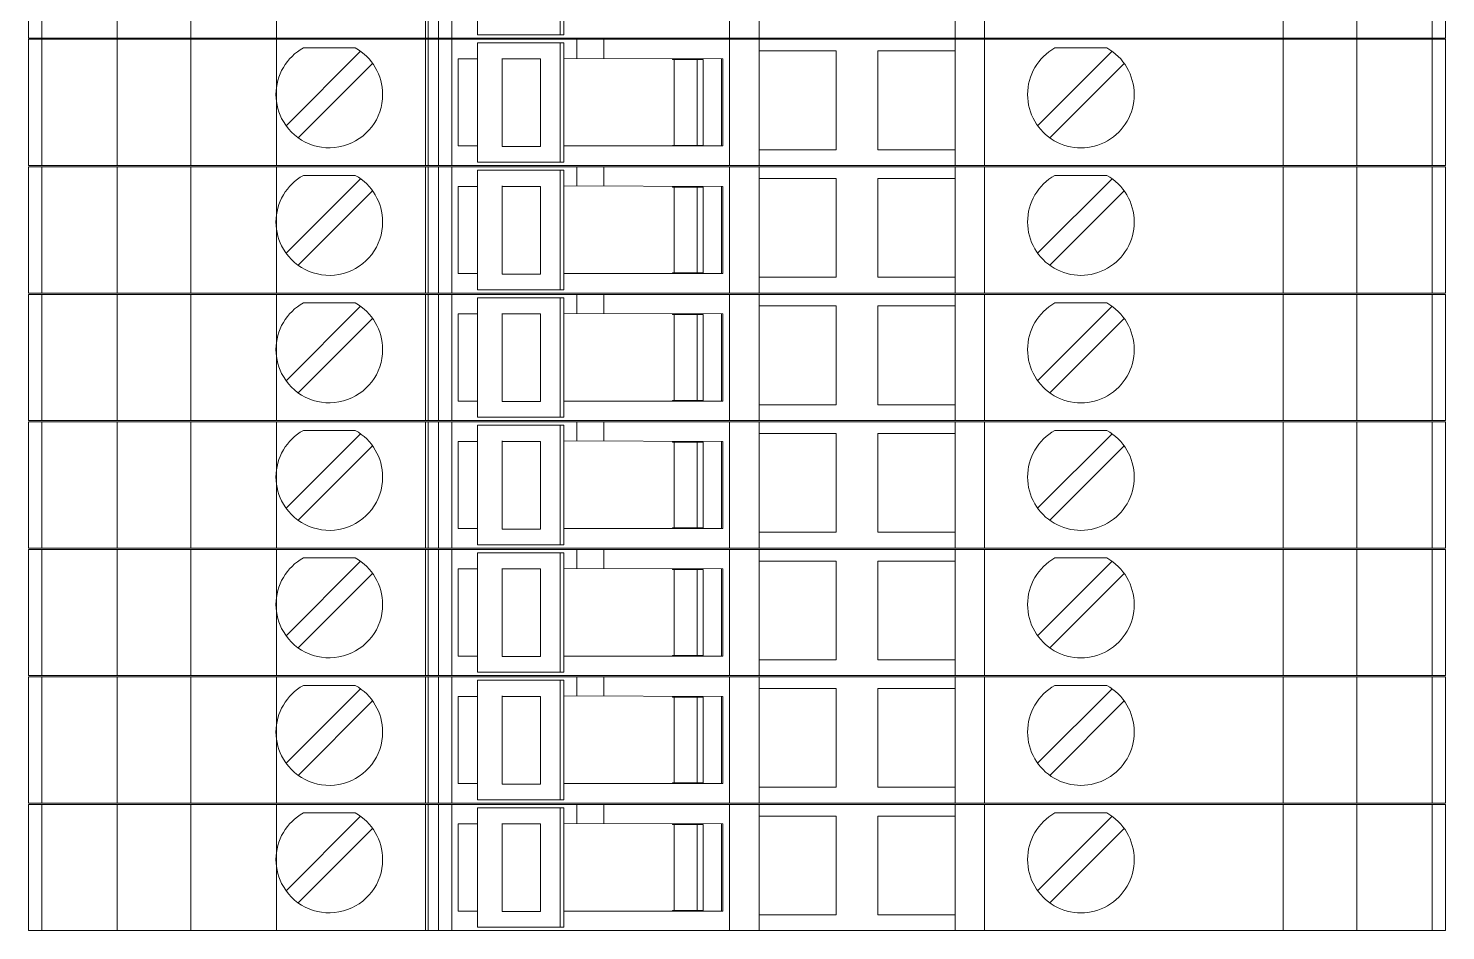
# Model space of a CAD drawing. Header units: millimetres. Extents: x 4962 to 7449, y 754 to 2938.
# Drawn here: x 6426.6 to 6484.4, y 1772.4 to 1809.2 of the extents above; entities that cross this region are included whole.
import ezdxf

# ---------------------------------------------------------------- set-up
doc = ezdxf.new("R2010")
doc.units = ezdxf.units.MM
doc.layers.add('000-PI-Oprema', color=30, linetype='Continuous', lineweight=5)

msp = doc.modelspace()

# ---------------------------------------------------------------- linework, layer by layer
at = {"layer": '000-PI-Oprema', "color": 0, "linetype": 'ByBlock', "lineweight": 0}
for p, q in [((6426.571, 1808.787), (6426.571, 1813.937)), ((6427.119, 1813.937), (6427.119, 1808.787)), ((6430.196, 1808.787), (6430.196, 1813.937)), ((6433.196, 1808.787), (6433.196, 1813.937)), ((6436.696, 1808.787), (6436.696, 1813.937)), ((6442.771, 1808.787), (6442.771, 1813.937)), ((6442.871, 1813.937), (6442.871, 1808.787)), ((6443.299, 1813.937), (6443.299, 1808.787)), ((6443.841, 1808.787), (6443.841, 1813.937)), ((6444.884, 1808.927), (6444.884, 1813.797)), ((6448.255, 1813.797), (6448.255, 1808.927)), ((6455.171, 1813.937), (6455.171, 1808.787)), ((6456.371, 1813.937), (6456.371, 1808.787)), ((6464.371, 1808.787), (6464.371, 1813.937)), ((6465.571, 1808.787), (6465.571, 1813.937)), ((6477.748, 1808.787), (6477.748, 1813.937)), ((6480.748, 1808.787), (6480.748, 1813.937)), ((6483.824, 1813.937), (6483.824, 1808.787)), ((6484.371, 1808.787), (6484.371, 1813.937)), ((6448.413, 1808.927), (6448.413, 1809.612)), ((6426.571, 1808.787), (6436.971, 1808.787)), ((6426.571, 1803.587), (6426.571, 1808.737)), ((6448.946, 1808.737), (6426.571, 1808.737)), ((6427.119, 1808.737), (6427.119, 1803.587)), ((6430.196, 1803.587), (6430.196, 1808.737)), ((6433.196, 1803.587), (6433.196, 1808.737)), ((6436.696, 1803.587), (6436.696, 1808.737)), ((6455.171, 1808.787), (6436.971, 1808.787)), ((6442.771, 1803.587), (6442.771, 1808.737)), ((6442.871, 1808.787), (6442.871, 1808.787)), ((6442.871, 1808.737), (6442.871, 1808.737)), ((6442.871, 1808.737), (6442.871, 1803.587)), ((6443.299, 1808.737), (6443.299, 1803.587)), ((6443.841, 1803.587), (6443.841, 1808.737)), ((6448.255, 1808.927), (6444.884, 1808.927)), ((6444.884, 1808.927), (6444.884, 1808.927)), ((6448.255, 1808.597), (6444.884, 1808.597)), ((6444.884, 1803.727), (6444.884, 1808.597)), ((6444.884, 1808.597), (6444.884, 1808.597)), ((6445.521, 1808.787), (6445.521, 1808.787)), ((6445.521, 1808.737), (6445.521, 1808.737)), ((6448.413, 1808.927), (6448.255, 1808.927)), ((6448.413, 1808.597), (6448.255, 1808.597)), ((6448.255, 1808.597), (6448.255, 1803.727)), ((6448.413, 1808.597), (6448.413, 1807.912)), ((6448.946, 1808.737), (6448.946, 1808.737)), ((6448.946, 1808.737), (6448.951, 1808.737)), ((6448.946, 1807.96), (6448.946, 1808.737)), ((6448.951, 1808.737), (6450.046, 1808.737)), ((6450.046, 1808.737), (6450.043, 1807.955)), ((6450.046, 1808.737), (6450.046, 1808.737)), ((6455.171, 1808.737), (6450.046, 1808.737)), ((6450.571, 1808.787), (6450.571, 1808.787)), ((6450.571, 1808.737), (6450.571, 1808.737)), ((6456.371, 1808.787), (6455.171, 1808.787)), ((6456.371, 1808.737), (6455.171, 1808.737)), ((6455.171, 1808.737), (6455.171, 1803.587)), ((6456.371, 1808.787), (6464.371, 1808.787)), ((6456.371, 1808.787), (6456.371, 1808.787)), ((6456.371, 1808.737), (6456.371, 1808.737)), ((6456.371, 1808.737), (6464.371, 1808.737)), ((6456.371, 1808.737), (6456.371, 1803.587)), ((6465.571, 1808.787), (6464.371, 1808.787)), ((6464.371, 1808.787), (6464.371, 1808.787)), ((6464.371, 1808.737), (6464.371, 1808.737)), ((6465.571, 1808.737), (6464.371, 1808.737)), ((6464.371, 1803.587), (6464.371, 1808.737)), ((6484.371, 1808.787), (6465.571, 1808.787)), ((6484.371, 1808.737), (6465.571, 1808.737)), ((6465.571, 1803.587), (6465.571, 1808.737)), ((6477.748, 1803.587), (6477.748, 1808.737)), ((6480.748, 1803.587), (6480.748, 1808.737)), ((6484.371, 1808.787), (6483.689, 1808.787)), ((6483.824, 1808.737), (6483.824, 1803.587)), ((6484.371, 1803.587), (6484.371, 1808.737)), ((6440.117, 1808.252), (6437.081, 1805.216)), ((6437.788, 1808.387), (6437.788, 1808.387)), ((6439.905, 1808.387), (6437.788, 1808.387)), ((6439.905, 1808.387), (6439.905, 1808.387)), ((6440.117, 1808.252), (6440.117, 1808.252)), ((6456.371, 1808.262), (6456.371, 1808.262)), ((6456.371, 1808.262), (6459.521, 1808.262)), ((6459.521, 1808.262), (6459.521, 1804.237)), ((6459.521, 1808.262), (6459.521, 1808.262)), ((6461.221, 1804.237), (6461.221, 1808.262)), ((6461.221, 1808.262), (6461.221, 1808.262)), ((6461.221, 1808.262), (6464.371, 1808.262)), ((6464.371, 1808.262), (6464.371, 1808.262)), ((6470.767, 1808.252), (6467.731, 1805.216)), ((6468.438, 1808.387), (6470.555, 1808.387)), ((6468.438, 1808.387), (6468.438, 1808.387)), ((6470.555, 1808.387), (6470.555, 1808.387)), ((6437.576, 1804.721), (6440.612, 1807.757)), ((6440.612, 1807.757), (6440.612, 1807.757)), ((6442.771, 1805.187), (6442.771, 1807.787)), ((6442.771, 1807.787), (6442.771, 1807.787)), ((6444.884, 1807.937), (6444.096, 1807.937)), ((6444.096, 1807.937), (6444.096, 1807.937)), ((6444.096, 1804.387), (6444.096, 1807.937)), ((6445.891, 1804.362), (6445.891, 1807.962)), ((6447.458, 1807.937), (6445.891, 1807.937)), ((6447.458, 1807.937), (6447.458, 1804.412)), ((6454.896, 1807.937), (6448.413, 1807.962)), ((6448.413, 1807.912), (6448.413, 1804.412)), ((6452.846, 1807.937), (6452.846, 1807.912)), ((6453.846, 1807.912), (6452.846, 1807.912)), ((6452.91, 1804.412), (6452.91, 1807.912)), ((6453.846, 1804.387), (6453.846, 1807.937)), ((6454.096, 1807.912), (6453.846, 1807.912)), ((6454.096, 1807.912), (6454.096, 1807.912)), ((6454.096, 1804.412), (6454.096, 1807.912)), ((6454.846, 1807.937), (6454.846, 1804.387)), ((6454.896, 1807.937), (6454.896, 1807.937)), ((6454.896, 1804.387), (6454.896, 1807.937)), ((6465.571, 1807.787), (6465.571, 1805.187)), ((6465.571, 1807.787), (6465.571, 1807.787)), ((6468.226, 1804.721), (6471.262, 1807.757)), ((6437.081, 1805.216), (6437.081, 1805.216)), ((6442.771, 1805.187), (6442.771, 1805.187)), ((6465.571, 1805.187), (6465.571, 1805.187)), ((6437.576, 1804.721), (6437.576, 1804.721)), ((6444.884, 1804.387), (6444.096, 1804.387)), ((6444.096, 1804.387), (6444.096, 1804.387)), ((6445.891, 1804.362), (6447.3, 1804.362)), ((6447.3, 1804.362), (6447.458, 1804.362)), ((6447.458, 1804.412), (6447.458, 1804.362)), ((6448.413, 1803.727), (6448.413, 1804.412)), ((6454.896, 1804.387), (6448.413, 1804.387)), ((6453.846, 1804.412), (6452.846, 1804.412)), ((6452.846, 1804.412), (6452.846, 1804.387)), ((6454.096, 1804.412), (6453.846, 1804.412)), ((6454.096, 1804.412), (6454.096, 1804.412)), ((6454.896, 1804.387), (6454.896, 1804.387)), ((6456.371, 1804.237), (6456.371, 1804.237)), ((6459.521, 1804.237), (6456.371, 1804.237)), ((6459.521, 1804.237), (6459.521, 1804.237)), ((6464.371, 1804.237), (6461.221, 1804.237)), ((6461.221, 1804.237), (6461.221, 1804.237)), ((6464.371, 1804.237), (6464.371, 1804.237)), ((6426.571, 1803.587), (6436.971, 1803.587)), ((6426.571, 1798.387), (6426.571, 1803.537)), ((6448.946, 1803.537), (6426.571, 1803.537)), ((6427.119, 1803.537), (6427.119, 1798.387)), ((6430.196, 1798.387), (6430.196, 1803.537)), ((6433.196, 1798.387), (6433.196, 1803.537)), ((6436.696, 1798.387), (6436.696, 1803.537)), ((6455.171, 1803.587), (6436.971, 1803.587)), ((6442.771, 1798.387), (6442.771, 1803.537)), ((6442.871, 1803.587), (6442.871, 1803.587)), ((6442.871, 1803.537), (6442.871, 1803.537)), ((6442.871, 1803.537), (6442.871, 1798.387)), ((6443.299, 1803.537), (6443.299, 1798.387)), ((6443.841, 1798.387), (6443.841, 1803.537)), ((6448.255, 1803.727), (6444.884, 1803.727)), ((6444.884, 1803.727), (6444.884, 1803.727)), ((6448.255, 1803.397), (6444.884, 1803.397)), ((6444.884, 1798.527), (6444.884, 1803.397)), ((6444.884, 1803.397), (6444.884, 1803.397)), ((6445.521, 1803.587), (6445.521, 1803.587)), ((6445.521, 1803.537), (6445.521, 1803.537)), ((6448.413, 1803.727), (6448.255, 1803.727)), ((6448.413, 1803.397), (6448.255, 1803.397)), ((6448.255, 1803.397), (6448.255, 1798.527)), ((6448.413, 1803.397), (6448.413, 1802.712)), ((6448.946, 1803.537), (6448.946, 1803.537)), ((6448.946, 1803.537), (6448.951, 1803.537)), ((6448.946, 1802.76), (6448.946, 1803.537)), ((6448.951, 1803.537), (6450.046, 1803.537)), ((6450.046, 1803.537), (6450.043, 1802.755)), ((6450.046, 1803.537), (6450.046, 1803.537)), ((6455.171, 1803.537), (6450.046, 1803.537)), ((6450.571, 1803.587), (6450.571, 1803.587)), ((6450.571, 1803.537), (6450.571, 1803.537)), ((6456.371, 1803.587), (6455.171, 1803.587)), ((6456.371, 1803.537), (6455.171, 1803.537)), ((6455.171, 1803.537), (6455.171, 1798.387)), ((6456.371, 1803.587), (6464.371, 1803.587)), ((6456.371, 1803.587), (6456.371, 1803.587)), ((6456.371, 1803.537), (6456.371, 1803.537)), ((6456.371, 1803.537), (6464.371, 1803.537)), ((6456.371, 1803.537), (6456.371, 1798.387)), ((6465.571, 1803.587), (6464.371, 1803.587)), ((6464.371, 1803.587), (6464.371, 1803.587)), ((6464.371, 1803.537), (6464.371, 1803.537)), ((6465.571, 1803.537), (6464.371, 1803.537)), ((6464.371, 1798.387), (6464.371, 1803.537)), ((6484.371, 1803.587), (6465.571, 1803.587)), ((6484.371, 1803.537), (6465.571, 1803.537)), ((6465.571, 1798.387), (6465.571, 1803.537)), ((6477.748, 1798.387), (6477.748, 1803.537)), ((6480.748, 1798.387), (6480.748, 1803.537)), ((6484.371, 1803.587), (6483.689, 1803.587)), ((6483.824, 1803.537), (6483.824, 1798.387)), ((6484.371, 1798.387), (6484.371, 1803.537)), ((6440.117, 1803.052), (6437.081, 1800.016)), ((6437.788, 1803.187), (6437.788, 1803.187)), ((6439.905, 1803.187), (6437.788, 1803.187)), ((6439.905, 1803.187), (6439.905, 1803.187)), ((6440.117, 1803.052), (6440.117, 1803.052)), ((6456.371, 1803.062), (6456.371, 1803.062)), ((6456.371, 1803.062), (6459.521, 1803.062)), ((6459.521, 1803.062), (6459.521, 1799.037)), ((6459.521, 1803.062), (6459.521, 1803.062)), ((6461.221, 1799.037), (6461.221, 1803.062)), ((6461.221, 1803.062), (6461.221, 1803.062)), ((6461.221, 1803.062), (6464.371, 1803.062)), ((6464.371, 1803.062), (6464.371, 1803.062)), ((6470.767, 1803.052), (6467.731, 1800.016)), ((6468.438, 1803.187), (6470.555, 1803.187)), ((6468.438, 1803.187), (6468.438, 1803.187)), ((6470.555, 1803.187), (6470.555, 1803.187)), ((6437.576, 1799.521), (6440.612, 1802.557)), ((6440.612, 1802.557), (6440.612, 1802.557)), ((6442.771, 1799.987), (6442.771, 1802.587)), ((6442.771, 1802.587), (6442.771, 1802.587)), ((6444.884, 1802.737), (6444.096, 1802.737)), ((6444.096, 1802.737), (6444.096, 1802.737)), ((6444.096, 1799.187), (6444.096, 1802.737)), ((6445.891, 1799.162), (6445.891, 1802.762)), ((6447.458, 1802.737), (6445.891, 1802.737)), ((6447.458, 1802.737), (6447.458, 1799.212)), ((6454.896, 1802.737), (6448.413, 1802.762)), ((6448.413, 1802.712), (6448.413, 1799.212)), ((6452.846, 1802.737), (6452.846, 1802.712)), ((6453.846, 1802.712), (6452.846, 1802.712)), ((6452.91, 1799.212), (6452.91, 1802.712)), ((6453.846, 1799.187), (6453.846, 1802.737)), ((6454.096, 1802.712), (6453.846, 1802.712)), ((6454.096, 1802.712), (6454.096, 1802.712)), ((6454.096, 1799.212), (6454.096, 1802.712)), ((6454.846, 1802.737), (6454.846, 1799.187)), ((6454.896, 1802.737), (6454.896, 1802.737)), ((6454.896, 1799.187), (6454.896, 1802.737)), ((6465.571, 1802.587), (6465.571, 1799.987)), ((6465.571, 1802.587), (6465.571, 1802.587)), ((6468.226, 1799.521), (6471.262, 1802.557)), ((6437.081, 1800.016), (6437.081, 1800.016)), ((6442.771, 1799.987), (6442.771, 1799.987)), ((6465.571, 1799.987), (6465.571, 1799.987)), ((6437.576, 1799.521), (6437.576, 1799.521)), ((6444.884, 1799.187), (6444.096, 1799.187)), ((6444.096, 1799.187), (6444.096, 1799.187)), ((6445.891, 1799.162), (6447.3, 1799.162)), ((6447.3, 1799.162), (6447.458, 1799.162)), ((6447.458, 1799.212), (6447.458, 1799.162)), ((6448.413, 1798.527), (6448.413, 1799.212)), ((6454.896, 1799.187), (6448.413, 1799.187)), ((6453.846, 1799.212), (6452.846, 1799.212)), ((6452.846, 1799.212), (6452.846, 1799.187)), ((6454.096, 1799.212), (6453.846, 1799.212)), ((6454.096, 1799.212), (6454.096, 1799.212)), ((6454.896, 1799.187), (6454.896, 1799.187)), ((6456.371, 1799.037), (6456.371, 1799.037)), ((6459.521, 1799.037), (6456.371, 1799.037)), ((6459.521, 1799.037), (6459.521, 1799.037)), ((6464.371, 1799.037), (6461.221, 1799.037)), ((6461.221, 1799.037), (6461.221, 1799.037)), ((6464.371, 1799.037), (6464.371, 1799.037)), ((6426.571, 1798.387), (6436.971, 1798.387)), ((6426.571, 1793.187), (6426.571, 1798.337)), ((6448.946, 1798.337), (6426.571, 1798.337)), ((6427.119, 1798.337), (6427.119, 1793.187)), ((6430.196, 1793.187), (6430.196, 1798.337)), ((6433.196, 1793.187), (6433.196, 1798.337)), ((6436.696, 1793.187), (6436.696, 1798.337)), ((6455.171, 1798.387), (6436.971, 1798.387)), ((6442.771, 1793.187), (6442.771, 1798.337)), ((6442.871, 1798.387), (6442.871, 1798.387)), ((6442.871, 1798.337), (6442.871, 1798.337)), ((6442.871, 1798.337), (6442.871, 1793.187)), ((6443.299, 1798.337), (6443.299, 1793.187)), ((6443.841, 1793.187), (6443.841, 1798.337)), ((6448.255, 1798.527), (6444.884, 1798.527)), ((6444.884, 1798.527), (6444.884, 1798.527)), ((6448.255, 1798.197), (6444.884, 1798.197)), ((6444.884, 1793.327), (6444.884, 1798.197)), ((6444.884, 1798.197), (6444.884, 1798.197)), ((6445.521, 1798.387), (6445.521, 1798.387)), ((6445.521, 1798.337), (6445.521, 1798.337)), ((6448.413, 1798.527), (6448.255, 1798.527)), ((6448.413, 1798.197), (6448.255, 1798.197)), ((6448.255, 1798.197), (6448.255, 1793.327)), ((6448.413, 1798.197), (6448.413, 1797.512)), ((6448.946, 1798.337), (6448.946, 1798.337)), ((6448.946, 1798.337), (6448.951, 1798.337)), ((6448.946, 1797.56), (6448.946, 1798.337)), ((6448.951, 1798.337), (6450.046, 1798.337)), ((6450.046, 1798.337), (6450.043, 1797.555)), ((6450.046, 1798.337), (6450.046, 1798.337)), ((6455.171, 1798.337), (6450.046, 1798.337)), ((6450.571, 1798.387), (6450.571, 1798.387)), ((6450.571, 1798.337), (6450.571, 1798.337)), ((6456.371, 1798.387), (6455.171, 1798.387)), ((6456.371, 1798.337), (6455.171, 1798.337)), ((6455.171, 1798.337), (6455.171, 1793.187)), ((6456.371, 1798.387), (6464.371, 1798.387)), ((6456.371, 1798.387), (6456.371, 1798.387)), ((6456.371, 1798.337), (6456.371, 1798.337)), ((6456.371, 1798.337), (6464.371, 1798.337)), ((6456.371, 1798.337), (6456.371, 1793.187)), ((6465.571, 1798.387), (6464.371, 1798.387)), ((6464.371, 1798.387), (6464.371, 1798.387)), ((6464.371, 1798.337), (6464.371, 1798.337)), ((6465.571, 1798.337), (6464.371, 1798.337)), ((6464.371, 1793.187), (6464.371, 1798.337)), ((6484.371, 1798.387), (6465.571, 1798.387)), ((6484.371, 1798.337), (6465.571, 1798.337)), ((6465.571, 1793.187), (6465.571, 1798.337)), ((6477.748, 1793.187), (6477.748, 1798.337)), ((6480.748, 1793.187), (6480.748, 1798.337)), ((6484.371, 1798.387), (6483.689, 1798.387)), ((6483.824, 1798.337), (6483.824, 1793.187)), ((6484.371, 1793.187), (6484.371, 1798.337)), ((6440.117, 1797.852), (6437.081, 1794.816)), ((6437.788, 1797.987), (6437.788, 1797.987)), ((6439.905, 1797.987), (6437.788, 1797.987)), ((6439.905, 1797.987), (6439.905, 1797.987)), ((6440.117, 1797.852), (6440.117, 1797.852)), ((6456.371, 1797.862), (6456.371, 1797.862)), ((6456.371, 1797.862), (6459.521, 1797.862)), ((6459.521, 1797.862), (6459.521, 1793.837)), ((6459.521, 1797.862), (6459.521, 1797.862)), ((6461.221, 1793.837), (6461.221, 1797.862)), ((6461.221, 1797.862), (6461.221, 1797.862)), ((6461.221, 1797.862), (6464.371, 1797.862)), ((6464.371, 1797.862), (6464.371, 1797.862)), ((6470.767, 1797.852), (6467.731, 1794.816)), ((6468.438, 1797.987), (6470.555, 1797.987)), ((6468.438, 1797.987), (6468.438, 1797.987)), ((6470.555, 1797.987), (6470.555, 1797.987)), ((6437.576, 1794.321), (6440.612, 1797.357)), ((6440.612, 1797.357), (6440.612, 1797.357)), ((6442.771, 1794.787), (6442.771, 1797.387)), ((6442.771, 1797.387), (6442.771, 1797.387)), ((6444.884, 1797.537), (6444.096, 1797.537)), ((6444.096, 1797.537), (6444.096, 1797.537)), ((6444.096, 1793.987), (6444.096, 1797.537)), ((6445.891, 1793.962), (6445.891, 1797.562)), ((6447.458, 1797.537), (6445.891, 1797.537)), ((6447.458, 1797.537), (6447.458, 1794.012)), ((6454.896, 1797.537), (6448.413, 1797.562)), ((6448.413, 1797.512), (6448.413, 1794.012)), ((6452.846, 1797.537), (6452.846, 1797.512)), ((6453.846, 1797.512), (6452.846, 1797.512)), ((6452.91, 1794.012), (6452.91, 1797.512)), ((6453.846, 1793.987), (6453.846, 1797.537)), ((6454.096, 1797.512), (6453.846, 1797.512)), ((6454.096, 1797.512), (6454.096, 1797.512)), ((6454.096, 1794.012), (6454.096, 1797.512)), ((6454.846, 1797.537), (6454.846, 1793.987)), ((6454.896, 1797.537), (6454.896, 1797.537)), ((6454.896, 1793.987), (6454.896, 1797.537)), ((6465.571, 1797.387), (6465.571, 1794.787)), ((6465.571, 1797.387), (6465.571, 1797.387)), ((6468.226, 1794.321), (6471.262, 1797.357)), ((6437.081, 1794.816), (6437.081, 1794.816)), ((6442.771, 1794.787), (6442.771, 1794.787)), ((6465.571, 1794.787), (6465.571, 1794.787)), ((6437.576, 1794.321), (6437.576, 1794.321)), ((6444.884, 1793.987), (6444.096, 1793.987)), ((6444.096, 1793.987), (6444.096, 1793.987)), ((6445.891, 1793.962), (6447.3, 1793.962)), ((6447.3, 1793.962), (6447.458, 1793.962)), ((6447.458, 1794.012), (6447.458, 1793.962)), ((6448.413, 1793.327), (6448.413, 1794.012)), ((6454.896, 1793.987), (6448.413, 1793.987)), ((6453.846, 1794.012), (6452.846, 1794.012)), ((6452.846, 1794.012), (6452.846, 1793.987)), ((6454.096, 1794.012), (6453.846, 1794.012)), ((6454.096, 1794.012), (6454.096, 1794.012)), ((6454.896, 1793.987), (6454.896, 1793.987)), ((6456.371, 1793.837), (6456.371, 1793.837)), ((6459.521, 1793.837), (6456.371, 1793.837)), ((6459.521, 1793.837), (6459.521, 1793.837)), ((6464.371, 1793.837), (6461.221, 1793.837)), ((6461.221, 1793.837), (6461.221, 1793.837)), ((6464.371, 1793.837), (6464.371, 1793.837)), ((6426.571, 1793.187), (6436.971, 1793.187)), ((6426.571, 1787.987), (6426.571, 1793.137)), ((6448.946, 1793.137), (6426.571, 1793.137)), ((6427.119, 1793.137), (6427.119, 1787.987)), ((6430.196, 1787.987), (6430.196, 1793.137)), ((6433.196, 1787.987), (6433.196, 1793.137)), ((6436.696, 1787.987), (6436.696, 1793.137)), ((6455.171, 1793.187), (6436.971, 1793.187)), ((6442.771, 1787.987), (6442.771, 1793.137)), ((6442.871, 1793.187), (6442.871, 1793.187)), ((6442.871, 1793.137), (6442.871, 1793.137)), ((6442.871, 1793.137), (6442.871, 1787.987)), ((6443.299, 1793.137), (6443.299, 1787.987)), ((6443.841, 1787.987), (6443.841, 1793.137)), ((6448.255, 1793.327), (6444.884, 1793.327)), ((6444.884, 1793.327), (6444.884, 1793.327)), ((6448.255, 1792.997), (6444.884, 1792.997)), ((6444.884, 1788.127), (6444.884, 1792.997)), ((6444.884, 1792.997), (6444.884, 1792.997)), ((6445.521, 1793.187), (6445.521, 1793.187)), ((6445.521, 1793.137), (6445.521, 1793.137)), ((6448.413, 1793.327), (6448.255, 1793.327)), ((6448.413, 1792.997), (6448.255, 1792.997)), ((6448.255, 1792.997), (6448.255, 1788.127)), ((6448.413, 1792.997), (6448.413, 1792.312)), ((6448.946, 1793.137), (6448.946, 1793.137)), ((6448.946, 1793.137), (6448.951, 1793.137)), ((6448.946, 1792.36), (6448.946, 1793.137)), ((6448.951, 1793.137), (6450.046, 1793.137)), ((6450.046, 1793.137), (6450.043, 1792.355)), ((6450.046, 1793.137), (6450.046, 1793.137)), ((6455.171, 1793.137), (6450.046, 1793.137)), ((6450.571, 1793.187), (6450.571, 1793.187)), ((6450.571, 1793.137), (6450.571, 1793.137)), ((6456.371, 1793.187), (6455.171, 1793.187)), ((6456.371, 1793.137), (6455.171, 1793.137)), ((6455.171, 1793.137), (6455.171, 1787.987)), ((6456.371, 1793.187), (6464.371, 1793.187)), ((6456.371, 1793.187), (6456.371, 1793.187)), ((6456.371, 1793.137), (6456.371, 1793.137)), ((6456.371, 1793.137), (6464.371, 1793.137)), ((6456.371, 1793.137), (6456.371, 1787.987)), ((6465.571, 1793.187), (6464.371, 1793.187)), ((6464.371, 1793.187), (6464.371, 1793.187)), ((6464.371, 1793.137), (6464.371, 1793.137)), ((6465.571, 1793.137), (6464.371, 1793.137)), ((6464.371, 1787.987), (6464.371, 1793.137)), ((6484.371, 1793.187), (6465.571, 1793.187)), ((6484.371, 1793.137), (6465.571, 1793.137)), ((6465.571, 1787.987), (6465.571, 1793.137)), ((6477.748, 1787.987), (6477.748, 1793.137)), ((6480.748, 1787.987), (6480.748, 1793.137)), ((6484.371, 1793.187), (6483.689, 1793.187)), ((6483.824, 1793.137), (6483.824, 1787.987)), ((6484.371, 1787.987), (6484.371, 1793.137)), ((6440.117, 1792.652), (6437.081, 1789.616)), ((6437.788, 1792.787), (6437.788, 1792.787)), ((6439.905, 1792.787), (6437.788, 1792.787)), ((6439.905, 1792.787), (6439.905, 1792.787)), ((6440.117, 1792.652), (6440.117, 1792.652)), ((6456.371, 1792.662), (6456.371, 1792.662)), ((6456.371, 1792.662), (6459.521, 1792.662)), ((6459.521, 1792.662), (6459.521, 1788.637)), ((6459.521, 1792.662), (6459.521, 1792.662)), ((6461.221, 1788.637), (6461.221, 1792.662)), ((6461.221, 1792.662), (6461.221, 1792.662)), ((6461.221, 1792.662), (6464.371, 1792.662)), ((6464.371, 1792.662), (6464.371, 1792.662)), ((6470.767, 1792.652), (6467.731, 1789.616)), ((6468.438, 1792.787), (6470.555, 1792.787)), ((6468.438, 1792.787), (6468.438, 1792.787)), ((6470.555, 1792.787), (6470.555, 1792.787)), ((6437.576, 1789.121), (6440.612, 1792.157)), ((6440.612, 1792.157), (6440.612, 1792.157)), ((6442.771, 1789.587), (6442.771, 1792.187)), ((6442.771, 1792.187), (6442.771, 1792.187)), ((6444.884, 1792.337), (6444.096, 1792.337)), ((6444.096, 1792.337), (6444.096, 1792.337)), ((6444.096, 1788.787), (6444.096, 1792.337)), ((6445.891, 1788.762), (6445.891, 1792.362)), ((6447.458, 1792.337), (6445.891, 1792.337)), ((6447.458, 1792.337), (6447.458, 1788.812)), ((6454.896, 1792.337), (6448.413, 1792.362)), ((6448.413, 1792.312), (6448.413, 1788.812)), ((6452.846, 1792.337), (6452.846, 1792.312)), ((6453.846, 1792.312), (6452.846, 1792.312)), ((6452.91, 1788.812), (6452.91, 1792.312)), ((6453.846, 1788.787), (6453.846, 1792.337)), ((6454.096, 1792.312), (6453.846, 1792.312)), ((6454.096, 1792.312), (6454.096, 1792.312)), ((6454.096, 1788.812), (6454.096, 1792.312)), ((6454.846, 1792.337), (6454.846, 1788.787)), ((6454.896, 1792.337), (6454.896, 1792.337)), ((6454.896, 1788.787), (6454.896, 1792.337)), ((6465.571, 1792.187), (6465.571, 1789.587)), ((6465.571, 1792.187), (6465.571, 1792.187)), ((6468.226, 1789.121), (6471.262, 1792.157)), ((6437.081, 1789.616), (6437.081, 1789.616)), ((6442.771, 1789.587), (6442.771, 1789.587)), ((6465.571, 1789.587), (6465.571, 1789.587)), ((6437.576, 1789.121), (6437.576, 1789.121)), ((6444.884, 1788.787), (6444.096, 1788.787)), ((6444.096, 1788.787), (6444.096, 1788.787)), ((6445.891, 1788.762), (6447.3, 1788.762)), ((6447.3, 1788.762), (6447.458, 1788.762)), ((6447.458, 1788.812), (6447.458, 1788.762)), ((6448.413, 1788.127), (6448.413, 1788.812)), ((6454.896, 1788.787), (6448.413, 1788.787)), ((6453.846, 1788.812), (6452.846, 1788.812)), ((6452.846, 1788.812), (6452.846, 1788.787)), ((6454.096, 1788.812), (6453.846, 1788.812)), ((6454.096, 1788.812), (6454.096, 1788.812)), ((6454.896, 1788.787), (6454.896, 1788.787)), ((6456.371, 1788.637), (6456.371, 1788.637)), ((6459.521, 1788.637), (6456.371, 1788.637)), ((6459.521, 1788.637), (6459.521, 1788.637)), ((6464.371, 1788.637), (6461.221, 1788.637)), ((6461.221, 1788.637), (6461.221, 1788.637)), ((6464.371, 1788.637), (6464.371, 1788.637)), ((6426.571, 1787.987), (6436.971, 1787.987)), ((6426.571, 1782.787), (6426.571, 1787.937)), ((6448.946, 1787.937), (6426.571, 1787.937)), ((6427.119, 1787.937), (6427.119, 1782.787)), ((6430.196, 1782.787), (6430.196, 1787.937)), ((6433.196, 1782.787), (6433.196, 1787.937)), ((6436.696, 1782.787), (6436.696, 1787.937)), ((6455.171, 1787.987), (6436.971, 1787.987)), ((6442.771, 1782.787), (6442.771, 1787.937)), ((6442.871, 1787.987), (6442.871, 1787.987)), ((6442.871, 1787.937), (6442.871, 1787.937)), ((6442.871, 1787.937), (6442.871, 1782.787)), ((6443.299, 1787.937), (6443.299, 1782.787)), ((6443.841, 1782.787), (6443.841, 1787.937)), ((6448.255, 1788.127), (6444.884, 1788.127)), ((6444.884, 1788.127), (6444.884, 1788.127)), ((6448.255, 1787.797), (6444.884, 1787.797)), ((6444.884, 1782.927), (6444.884, 1787.797)), ((6444.884, 1787.797), (6444.884, 1787.797)), ((6445.521, 1787.987), (6445.521, 1787.987)), ((6445.521, 1787.937), (6445.521, 1787.937)), ((6448.413, 1788.127), (6448.255, 1788.127)), ((6448.413, 1787.797), (6448.255, 1787.797)), ((6448.255, 1787.797), (6448.255, 1782.927)), ((6448.413, 1787.797), (6448.413, 1787.112)), ((6448.946, 1787.937), (6448.946, 1787.937)), ((6448.946, 1787.937), (6448.951, 1787.937)), ((6448.946, 1787.16), (6448.946, 1787.937)), ((6448.951, 1787.937), (6450.046, 1787.937)), ((6450.046, 1787.937), (6450.043, 1787.155)), ((6450.046, 1787.937), (6450.046, 1787.937)), ((6455.171, 1787.937), (6450.046, 1787.937)), ((6450.571, 1787.987), (6450.571, 1787.987)), ((6450.571, 1787.937), (6450.571, 1787.937)), ((6456.371, 1787.987), (6455.171, 1787.987)), ((6456.371, 1787.937), (6455.171, 1787.937)), ((6455.171, 1787.937), (6455.171, 1782.787)), ((6456.371, 1787.987), (6464.371, 1787.987)), ((6456.371, 1787.987), (6456.371, 1787.987)), ((6456.371, 1787.937), (6456.371, 1787.937)), ((6456.371, 1787.937), (6464.371, 1787.937)), ((6456.371, 1787.937), (6456.371, 1782.787)), ((6465.571, 1787.987), (6464.371, 1787.987)), ((6464.371, 1787.987), (6464.371, 1787.987)), ((6464.371, 1787.937), (6464.371, 1787.937)), ((6465.571, 1787.937), (6464.371, 1787.937)), ((6464.371, 1782.787), (6464.371, 1787.937)), ((6484.371, 1787.987), (6465.571, 1787.987)), ((6484.371, 1787.937), (6465.571, 1787.937)), ((6465.571, 1782.787), (6465.571, 1787.937)), ((6477.748, 1782.787), (6477.748, 1787.937)), ((6480.748, 1782.787), (6480.748, 1787.937)), ((6484.371, 1787.987), (6483.689, 1787.987)), ((6483.824, 1787.937), (6483.824, 1782.787)), ((6484.371, 1782.787), (6484.371, 1787.937)), ((6440.117, 1787.452), (6437.081, 1784.416)), ((6437.788, 1787.587), (6437.788, 1787.587)), ((6439.905, 1787.587), (6437.788, 1787.587)), ((6439.905, 1787.587), (6439.905, 1787.587)), ((6440.117, 1787.452), (6440.117, 1787.452)), ((6456.371, 1787.462), (6456.371, 1787.462)), ((6456.371, 1787.462), (6459.521, 1787.462)), ((6459.521, 1787.462), (6459.521, 1783.437)), ((6459.521, 1787.462), (6459.521, 1787.462)), ((6461.221, 1783.437), (6461.221, 1787.462)), ((6461.221, 1787.462), (6461.221, 1787.462)), ((6461.221, 1787.462), (6464.371, 1787.462)), ((6464.371, 1787.462), (6464.371, 1787.462)), ((6470.767, 1787.452), (6467.731, 1784.416)), ((6468.438, 1787.587), (6470.555, 1787.587)), ((6468.438, 1787.587), (6468.438, 1787.587)), ((6470.555, 1787.587), (6470.555, 1787.587)), ((6437.576, 1783.921), (6440.612, 1786.957)), ((6440.612, 1786.957), (6440.612, 1786.957)), ((6442.771, 1784.387), (6442.771, 1786.987)), ((6442.771, 1786.987), (6442.771, 1786.987)), ((6444.884, 1787.137), (6444.096, 1787.137)), ((6444.096, 1787.137), (6444.096, 1787.137)), ((6444.096, 1783.587), (6444.096, 1787.137)), ((6445.891, 1783.562), (6445.891, 1787.162)), ((6447.458, 1787.137), (6445.891, 1787.137)), ((6447.458, 1787.137), (6447.458, 1783.612)), ((6454.896, 1787.137), (6448.413, 1787.162)), ((6448.413, 1787.112), (6448.413, 1783.612)), ((6452.846, 1787.137), (6452.846, 1787.112)), ((6453.846, 1787.112), (6452.846, 1787.112)), ((6452.91, 1783.612), (6452.91, 1787.112)), ((6453.846, 1783.587), (6453.846, 1787.137)), ((6454.096, 1787.112), (6453.846, 1787.112)), ((6454.096, 1787.112), (6454.096, 1787.112)), ((6454.096, 1783.612), (6454.096, 1787.112)), ((6454.846, 1787.137), (6454.846, 1783.587)), ((6454.896, 1787.137), (6454.896, 1787.137)), ((6454.896, 1783.587), (6454.896, 1787.137)), ((6465.571, 1786.987), (6465.571, 1784.387)), ((6465.571, 1786.987), (6465.571, 1786.987)), ((6468.226, 1783.921), (6471.262, 1786.957)), ((6437.081, 1784.416), (6437.081, 1784.416)), ((6442.771, 1784.387), (6442.771, 1784.387)), ((6465.571, 1784.387), (6465.571, 1784.387)), ((6437.576, 1783.921), (6437.576, 1783.921)), ((6444.884, 1783.587), (6444.096, 1783.587)), ((6444.096, 1783.587), (6444.096, 1783.587)), ((6445.891, 1783.562), (6447.3, 1783.562)), ((6447.3, 1783.562), (6447.458, 1783.562)), ((6447.458, 1783.612), (6447.458, 1783.562)), ((6448.413, 1782.927), (6448.413, 1783.612)), ((6454.896, 1783.587), (6448.413, 1783.587)), ((6453.846, 1783.612), (6452.846, 1783.612)), ((6452.846, 1783.612), (6452.846, 1783.587)), ((6454.096, 1783.612), (6453.846, 1783.612)), ((6454.096, 1783.612), (6454.096, 1783.612)), ((6454.896, 1783.587), (6454.896, 1783.587)), ((6456.371, 1783.437), (6456.371, 1783.437)), ((6459.521, 1783.437), (6456.371, 1783.437)), ((6459.521, 1783.437), (6459.521, 1783.437)), ((6464.371, 1783.437), (6461.221, 1783.437)), ((6461.221, 1783.437), (6461.221, 1783.437)), ((6464.371, 1783.437), (6464.371, 1783.437)), ((6426.571, 1782.787), (6436.971, 1782.787)), ((6426.571, 1777.587), (6426.571, 1782.737)), ((6448.946, 1782.737), (6426.571, 1782.737)), ((6427.119, 1782.737), (6427.119, 1777.587)), ((6430.196, 1777.587), (6430.196, 1782.737)), ((6433.196, 1777.587), (6433.196, 1782.737)), ((6436.696, 1777.587), (6436.696, 1782.737)), ((6455.171, 1782.787), (6436.971, 1782.787)), ((6442.771, 1777.587), (6442.771, 1782.737)), ((6442.871, 1782.787), (6442.871, 1782.787)), ((6442.871, 1782.737), (6442.871, 1782.737)), ((6442.871, 1782.737), (6442.871, 1777.587)), ((6443.299, 1782.737), (6443.299, 1777.587)), ((6443.841, 1777.587), (6443.841, 1782.737)), ((6448.255, 1782.927), (6444.884, 1782.927)), ((6444.884, 1782.927), (6444.884, 1782.927)), ((6448.255, 1782.597), (6444.884, 1782.597)), ((6444.884, 1777.727), (6444.884, 1782.597)), ((6444.884, 1782.597), (6444.884, 1782.597)), ((6445.521, 1782.787), (6445.521, 1782.787)), ((6445.521, 1782.737), (6445.521, 1782.737)), ((6448.413, 1782.927), (6448.255, 1782.927)), ((6448.413, 1782.597), (6448.255, 1782.597)), ((6448.255, 1782.597), (6448.255, 1777.727)), ((6448.413, 1782.597), (6448.413, 1781.912)), ((6448.946, 1782.737), (6448.946, 1782.737)), ((6448.946, 1782.737), (6448.951, 1782.737)), ((6448.946, 1781.96), (6448.946, 1782.737)), ((6448.951, 1782.737), (6450.046, 1782.737)), ((6450.046, 1782.737), (6450.043, 1781.955)), ((6450.046, 1782.737), (6450.046, 1782.737)), ((6455.171, 1782.737), (6450.046, 1782.737)), ((6450.571, 1782.787), (6450.571, 1782.787)), ((6450.571, 1782.737), (6450.571, 1782.737)), ((6456.371, 1782.787), (6455.171, 1782.787)), ((6456.371, 1782.737), (6455.171, 1782.737)), ((6455.171, 1782.737), (6455.171, 1777.587)), ((6456.371, 1782.787), (6464.371, 1782.787)), ((6456.371, 1782.787), (6456.371, 1782.787)), ((6456.371, 1782.737), (6456.371, 1782.737)), ((6456.371, 1782.737), (6464.371, 1782.737)), ((6456.371, 1782.737), (6456.371, 1777.587)), ((6465.571, 1782.787), (6464.371, 1782.787)), ((6464.371, 1782.787), (6464.371, 1782.787)), ((6464.371, 1782.737), (6464.371, 1782.737)), ((6465.571, 1782.737), (6464.371, 1782.737)), ((6464.371, 1777.587), (6464.371, 1782.737)), ((6484.371, 1782.787), (6465.571, 1782.787)), ((6484.371, 1782.737), (6465.571, 1782.737)), ((6465.571, 1777.587), (6465.571, 1782.737)), ((6477.748, 1777.587), (6477.748, 1782.737)), ((6480.748, 1777.587), (6480.748, 1782.737)), ((6484.371, 1782.787), (6483.689, 1782.787)), ((6483.824, 1782.737), (6483.824, 1777.587)), ((6484.371, 1777.587), (6484.371, 1782.737)), ((6440.117, 1782.252), (6437.081, 1779.216)), ((6437.788, 1782.387), (6437.788, 1782.387)), ((6439.905, 1782.387), (6437.788, 1782.387)), ((6439.905, 1782.387), (6439.905, 1782.387)), ((6440.117, 1782.252), (6440.117, 1782.252)), ((6456.371, 1782.262), (6456.371, 1782.262)), ((6456.371, 1782.262), (6459.521, 1782.262)), ((6459.521, 1782.262), (6459.521, 1778.237)), ((6459.521, 1782.262), (6459.521, 1782.262)), ((6461.221, 1778.237), (6461.221, 1782.262)), ((6461.221, 1782.262), (6461.221, 1782.262)), ((6461.221, 1782.262), (6464.371, 1782.262)), ((6464.371, 1782.262), (6464.371, 1782.262)), ((6470.767, 1782.252), (6467.731, 1779.216)), ((6468.438, 1782.387), (6470.555, 1782.387)), ((6468.438, 1782.387), (6468.438, 1782.387)), ((6470.555, 1782.387), (6470.555, 1782.387)), ((6437.576, 1778.721), (6440.612, 1781.757)), ((6440.612, 1781.757), (6440.612, 1781.757)), ((6442.771, 1779.187), (6442.771, 1781.787)), ((6442.771, 1781.787), (6442.771, 1781.787)), ((6444.884, 1781.937), (6444.096, 1781.937)), ((6444.096, 1781.937), (6444.096, 1781.937)), ((6444.096, 1778.387), (6444.096, 1781.937)), ((6445.891, 1778.362), (6445.891, 1781.962)), ((6447.458, 1781.937), (6445.891, 1781.937)), ((6447.458, 1781.937), (6447.458, 1778.412)), ((6454.896, 1781.937), (6448.413, 1781.962)), ((6448.413, 1781.912), (6448.413, 1778.412)), ((6452.846, 1781.937), (6452.846, 1781.912)), ((6453.846, 1781.912), (6452.846, 1781.912)), ((6452.91, 1778.412), (6452.91, 1781.912)), ((6453.846, 1778.387), (6453.846, 1781.937)), ((6454.096, 1781.912), (6453.846, 1781.912)), ((6454.096, 1781.912), (6454.096, 1781.912)), ((6454.096, 1778.412), (6454.096, 1781.912)), ((6454.846, 1781.937), (6454.846, 1778.387)), ((6454.896, 1781.937), (6454.896, 1781.937)), ((6454.896, 1778.387), (6454.896, 1781.937)), ((6465.571, 1781.787), (6465.571, 1779.187)), ((6465.571, 1781.787), (6465.571, 1781.787)), ((6468.226, 1778.721), (6471.262, 1781.757)), ((6437.081, 1779.216), (6437.081, 1779.216)), ((6442.771, 1779.187), (6442.771, 1779.187)), ((6465.571, 1779.187), (6465.571, 1779.187)), ((6437.576, 1778.721), (6437.576, 1778.721)), ((6444.884, 1778.387), (6444.096, 1778.387)), ((6444.096, 1778.387), (6444.096, 1778.387)), ((6445.891, 1778.362), (6447.3, 1778.362)), ((6447.3, 1778.362), (6447.458, 1778.362)), ((6447.458, 1778.412), (6447.458, 1778.362)), ((6448.413, 1777.727), (6448.413, 1778.412)), ((6454.896, 1778.387), (6448.413, 1778.387)), ((6453.846, 1778.412), (6452.846, 1778.412)), ((6452.846, 1778.412), (6452.846, 1778.387)), ((6454.096, 1778.412), (6453.846, 1778.412)), ((6454.096, 1778.412), (6454.096, 1778.412)), ((6454.896, 1778.387), (6454.896, 1778.387)), ((6456.371, 1778.237), (6456.371, 1778.237)), ((6459.521, 1778.237), (6456.371, 1778.237)), ((6459.521, 1778.237), (6459.521, 1778.237)), ((6464.371, 1778.237), (6461.221, 1778.237)), ((6461.221, 1778.237), (6461.221, 1778.237)), ((6464.371, 1778.237), (6464.371, 1778.237)), ((6426.571, 1777.587), (6436.971, 1777.587)), ((6426.571, 1772.387), (6426.571, 1777.537)), ((6448.946, 1777.537), (6426.571, 1777.537)), ((6427.119, 1777.537), (6427.119, 1772.387)), ((6430.196, 1772.387), (6430.196, 1777.537)), ((6433.196, 1772.387), (6433.196, 1777.537)), ((6436.696, 1772.387), (6436.696, 1777.537)), ((6455.171, 1777.587), (6436.971, 1777.587)), ((6442.771, 1772.387), (6442.771, 1777.537)), ((6442.871, 1777.587), (6442.871, 1777.587)), ((6442.871, 1777.537), (6442.871, 1777.537)), ((6442.871, 1777.537), (6442.871, 1772.387)), ((6443.299, 1777.537), (6443.299, 1772.387)), ((6443.841, 1772.387), (6443.841, 1777.537)), ((6448.255, 1777.727), (6444.884, 1777.727)), ((6444.884, 1777.727), (6444.884, 1777.727)), ((6448.255, 1777.397), (6444.884, 1777.397)), ((6444.884, 1772.527), (6444.884, 1777.397)), ((6444.884, 1777.397), (6444.884, 1777.397)), ((6445.521, 1777.587), (6445.521, 1777.587)), ((6445.521, 1777.537), (6445.521, 1777.537)), ((6448.413, 1777.727), (6448.255, 1777.727)), ((6448.413, 1777.397), (6448.255, 1777.397)), ((6448.255, 1777.397), (6448.255, 1772.527)), ((6448.413, 1777.397), (6448.413, 1776.712)), ((6448.946, 1777.537), (6448.946, 1777.537)), ((6448.946, 1777.537), (6448.951, 1777.537)), ((6448.946, 1776.76), (6448.946, 1777.537)), ((6448.951, 1777.537), (6450.046, 1777.537)), ((6450.046, 1777.537), (6450.043, 1776.755)), ((6450.046, 1777.537), (6450.046, 1777.537)), ((6455.171, 1777.537), (6450.046, 1777.537)), ((6450.571, 1777.587), (6450.571, 1777.587)), ((6450.571, 1777.537), (6450.571, 1777.537)), ((6456.371, 1777.587), (6455.171, 1777.587)), ((6456.371, 1777.537), (6455.171, 1777.537)), ((6455.171, 1777.537), (6455.171, 1772.387)), ((6456.371, 1777.587), (6464.371, 1777.587)), ((6456.371, 1777.587), (6456.371, 1777.587)), ((6456.371, 1777.537), (6456.371, 1777.537)), ((6456.371, 1777.537), (6464.371, 1777.537)), ((6456.371, 1777.537), (6456.371, 1772.387)), ((6465.571, 1777.587), (6464.371, 1777.587)), ((6464.371, 1777.587), (6464.371, 1777.587)), ((6464.371, 1777.537), (6464.371, 1777.537)), ((6465.571, 1777.537), (6464.371, 1777.537)), ((6464.371, 1772.387), (6464.371, 1777.537)), ((6484.371, 1777.587), (6465.571, 1777.587)), ((6484.371, 1777.537), (6465.571, 1777.537)), ((6465.571, 1772.387), (6465.571, 1777.537)), ((6477.748, 1772.387), (6477.748, 1777.537)), ((6480.748, 1772.387), (6480.748, 1777.537)), ((6484.371, 1777.587), (6483.689, 1777.587)), ((6483.824, 1777.537), (6483.824, 1772.387)), ((6484.371, 1772.387), (6484.371, 1777.537)), ((6440.117, 1777.052), (6437.081, 1774.016)), ((6437.788, 1777.187), (6437.788, 1777.187)), ((6439.905, 1777.187), (6437.788, 1777.187)), ((6439.905, 1777.187), (6439.905, 1777.187)), ((6440.117, 1777.052), (6440.117, 1777.052)), ((6456.371, 1777.062), (6456.371, 1777.062)), ((6456.371, 1777.062), (6459.521, 1777.062)), ((6459.521, 1777.062), (6459.521, 1773.037)), ((6459.521, 1777.062), (6459.521, 1777.062)), ((6461.221, 1773.037), (6461.221, 1777.062)), ((6461.221, 1777.062), (6461.221, 1777.062)), ((6461.221, 1777.062), (6464.371, 1777.062)), ((6464.371, 1777.062), (6464.371, 1777.062)), ((6470.767, 1777.052), (6467.731, 1774.016)), ((6468.438, 1777.187), (6470.555, 1777.187)), ((6468.438, 1777.187), (6468.438, 1777.187)), ((6470.555, 1777.187), (6470.555, 1777.187)), ((6437.576, 1773.521), (6440.612, 1776.557)), ((6440.612, 1776.557), (6440.612, 1776.557)), ((6442.771, 1773.987), (6442.771, 1776.587)), ((6442.771, 1776.587), (6442.771, 1776.587)), ((6444.884, 1776.737), (6444.096, 1776.737)), ((6444.096, 1776.737), (6444.096, 1776.737)), ((6444.096, 1773.187), (6444.096, 1776.737)), ((6445.891, 1773.162), (6445.891, 1776.762)), ((6447.458, 1776.737), (6445.891, 1776.737)), ((6447.458, 1776.737), (6447.458, 1773.212)), ((6454.896, 1776.737), (6448.413, 1776.762)), ((6448.413, 1776.712), (6448.413, 1773.212)), ((6452.846, 1776.737), (6452.846, 1776.712)), ((6453.846, 1776.712), (6452.846, 1776.712)), ((6452.91, 1773.212), (6452.91, 1776.712)), ((6453.846, 1773.187), (6453.846, 1776.737)), ((6454.096, 1776.712), (6453.846, 1776.712)), ((6454.096, 1776.712), (6454.096, 1776.712)), ((6454.096, 1773.212), (6454.096, 1776.712)), ((6454.846, 1776.737), (6454.846, 1773.187)), ((6454.896, 1776.737), (6454.896, 1776.737)), ((6454.896, 1773.187), (6454.896, 1776.737)), ((6465.571, 1776.587), (6465.571, 1773.987)), ((6465.571, 1776.587), (6465.571, 1776.587)), ((6468.226, 1773.521), (6471.262, 1776.557)), ((6437.081, 1774.016), (6437.081, 1774.016)), ((6442.771, 1773.987), (6442.771, 1773.987)), ((6465.571, 1773.987), (6465.571, 1773.987)), ((6437.576, 1773.521), (6437.576, 1773.521)), ((6444.884, 1773.187), (6444.096, 1773.187)), ((6444.096, 1773.187), (6444.096, 1773.187)), ((6445.891, 1773.162), (6447.3, 1773.162)), ((6447.3, 1773.162), (6447.458, 1773.162)), ((6447.458, 1773.212), (6447.458, 1773.162)), ((6448.413, 1772.527), (6448.413, 1773.212)), ((6454.896, 1773.187), (6448.413, 1773.187)), ((6453.846, 1773.212), (6452.846, 1773.212)), ((6452.846, 1773.212), (6452.846, 1773.187)), ((6454.096, 1773.212), (6453.846, 1773.212)), ((6454.096, 1773.212), (6454.096, 1773.212)), ((6454.896, 1773.187), (6454.896, 1773.187)), ((6456.371, 1773.037), (6456.371, 1773.037)), ((6459.521, 1773.037), (6456.371, 1773.037)), ((6459.521, 1773.037), (6459.521, 1773.037)), ((6464.371, 1773.037), (6461.221, 1773.037)), ((6461.221, 1773.037), (6461.221, 1773.037)), ((6464.371, 1773.037), (6464.371, 1773.037)), ((6426.571, 1772.387), (6436.971, 1772.387)), ((6455.171, 1772.387), (6436.971, 1772.387)), ((6442.871, 1772.387), (6442.871, 1772.387)), ((6448.255, 1772.527), (6444.884, 1772.527)), ((6444.884, 1772.527), (6444.884, 1772.527)), ((6445.521, 1772.387), (6445.521, 1772.387)), ((6448.413, 1772.527), (6448.255, 1772.527)), ((6450.571, 1772.387), (6450.571, 1772.387)), ((6456.371, 1772.387), (6455.171, 1772.387)), ((6456.371, 1772.387), (6464.371, 1772.387)), ((6456.371, 1772.387), (6456.371, 1772.387)), ((6465.571, 1772.387), (6464.371, 1772.387)), ((6464.371, 1772.387), (6464.371, 1772.387)), ((6484.371, 1772.387), (6465.571, 1772.387)), ((6484.371, 1772.387), (6483.689, 1772.387))]:
    msp.add_line(p, q, dxfattribs=at)
for centre, start, end in [((6438.846, 1806.487), 119.12459, 149.54968), ((6438.846, 1806.487), 0.00002, 60.87541), ((6469.496, 1806.487), 119.12459, 179.99998), ((6469.496, 1806.487), 0.00002, 60.87541), ((6438.846, 1806.487), 210.45028, 0.00002), ((6469.496, 1806.487), 179.99998, 0.00002), ((6438.846, 1801.287), 119.12459, 149.54968), ((6438.846, 1801.287), 0.00002, 60.87541), ((6469.496, 1801.287), 119.12459, 179.99998), ((6469.496, 1801.287), 0.00002, 60.87541), ((6438.846, 1801.287), 210.45028, 0.00002), ((6469.496, 1801.287), 179.99998, 0.00002), ((6438.846, 1796.087), 119.12459, 149.54968), ((6438.846, 1796.087), 0.00002, 60.87541), ((6469.496, 1796.087), 119.12459, 179.99998), ((6469.496, 1796.087), 0.00002, 60.87541), ((6438.846, 1796.087), 210.45028, 0.00002), ((6469.496, 1796.087), 179.99998, 0.00002), ((6438.846, 1790.887), 119.12459, 149.54968), ((6438.846, 1790.887), 0.00002, 60.87541), ((6469.496, 1790.887), 119.12459, 179.99998), ((6469.496, 1790.887), 0.00002, 60.87541), ((6438.846, 1790.887), 210.45028, 0.00002), ((6469.496, 1790.887), 179.99998, 0.00002), ((6438.846, 1785.687), 119.12459, 149.54968), ((6438.846, 1785.687), 0.00002, 60.87541), ((6469.496, 1785.687), 119.12459, 179.99998), ((6469.496, 1785.687), 0.00002, 60.87541), ((6438.846, 1785.687), 210.45028, 0.00002), ((6469.496, 1785.687), 179.99998, 0.00002), ((6438.846, 1780.487), 119.12459, 149.54968), ((6438.846, 1780.487), 0.00002, 60.87541), ((6469.496, 1780.487), 119.12459, 179.99998), ((6469.496, 1780.487), 0.00002, 60.87541), ((6438.846, 1780.487), 210.45028, 0.00002), ((6469.496, 1780.487), 179.99998, 0.00002), ((6438.846, 1775.287), 119.12459, 149.54968), ((6438.846, 1775.287), 0.00002, 60.87541), ((6469.496, 1775.287), 119.12459, 179.99998), ((6469.496, 1775.287), 0.00002, 60.87541), ((6438.846, 1775.287), 210.45028, 0.00002), ((6469.496, 1775.287), 179.99998, 0.00002)]:
    msp.add_arc(centre, 2.175, start, end, dxfattribs=at)
for centre, start_param, end_param in [((6438.846, 1806.487), -2.102255, -1.570796), ((6438.846, 1806.487), -1.570796, -1.039338), ((6438.846, 1801.287), -2.102255, -1.570796), ((6438.846, 1801.287), -1.570796, -1.039338), ((6438.846, 1796.087), -2.102255, -1.570796), ((6438.846, 1796.087), -1.570796, -1.039338), ((6438.846, 1790.887), -2.102255, -1.570796), ((6438.846, 1790.887), -1.570796, -1.039338), ((6438.846, 1785.687), -2.102255, -1.570796), ((6438.846, 1785.687), -1.570796, -1.039338), ((6438.846, 1780.487), -2.102255, -1.570796), ((6438.846, 1780.487), -1.570796, -1.039338), ((6438.846, 1775.287), -2.102255, -1.570796), ((6438.846, 1775.287), -1.570796, -1.039338)]:
    msp.add_ellipse(centre, major_axis=(0, -2.175), ratio=1, start_param=start_param, end_param=end_param, dxfattribs=at)

doc.saveas('drawing.dxf')
